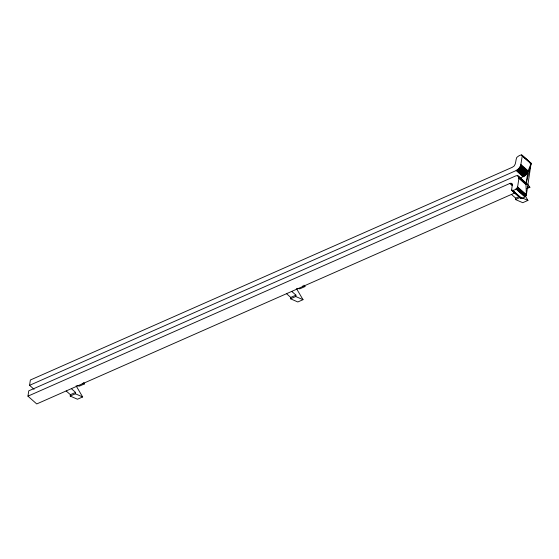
<?xml version="1.0" encoding="UTF-8"?>
<svg xmlns="http://www.w3.org/2000/svg" width="559" height="559" viewBox="0 0 559 559"><rect width="100%" height="100%" fill="white"/><g stroke="black" fill="none" stroke-linecap="round" stroke-linejoin="round"><path stroke-width="0.84" d="M29.571 385.333L516.139 170.565L518.829 168.58L520.66 165.709L522.253 155.947C521.673 153.571 517.9 156.338 516.684 157.575C515.342 160.768 516.341 165.688 512.303 167.295L30.361 380.015L29.571 385.333L34.071 389.316M520.352 197.676C521.61 199.654 525.823 196.817 526.396 194.784L531.036 163.724L530.694 162.886L529.841 162.962M27.95 396.163L509.892 183.443C514.315 182.08 511.052 188.516 511.778 190.402C513.868 190.675 516.914 189.201 517.613 186.999L518.899 178.377C519.535 176.218 516.991 174.96 515.314 176.092L28.747 390.853L27.95 396.163L36.733 403.947L515.16 192.778M517.613 186.999L526.396 194.784L525.97 184.638L527.92 171.389L531.036 163.724L522.253 155.947M76.108 385.836L82.655 396.946L77.47 399.231L70.189 396.065L70.399 394.689L66.179 390.951M70.189 396.065L75.381 393.781L75.584 392.397L71.37 388.659M296.466 288.577L303.013 299.68L297.828 301.972L290.547 298.806L290.757 297.43L286.536 293.685M290.547 298.806L295.739 296.515L295.949 295.138L291.728 291.4M525.313 195.964L527.934 200.408L522.742 202.7L515.468 199.535L515.671 198.152L511.45 194.413M518.948 177.846L526.019 184.114L531.036 163.724M520.017 178.244L525.397 175.351L527.92 171.389L520.848 165.129M83.633 382.454L84.619 383.83L79.427 386.122L77.044 385.598M303.991 285.188L304.976 286.571L299.785 288.856L297.402 288.339M526.927 188.607L529.89 187.293L527.423 183.848M70.399 394.689L75.584 392.397M290.757 297.43L295.949 295.138M515.671 198.152L519.381 196.516M515.468 199.535L519.912 197.572M527.507 186.776L529.89 187.293M302.587 286.047L304.976 286.571M82.229 383.306L84.619 383.83M521.379 197.558L527.934 200.408M295.739 296.515L303.013 299.68M75.381 393.781L82.655 396.946M524.817 182.08L525.719 182.821L526.019 184.114M521.91 155.109L530.952 163.116M521.729 155.06L531.022 163.291M521.526 155.053L531.05 163.494M520.967 164.57L528.038 170.837M520.66 165.709L527.731 171.969M520.408 166.296L527.479 172.563M520.094 166.889L527.165 173.157M519.716 167.476L526.788 173.744M519.297 168.042L526.368 174.31M518.829 168.58L525.9 174.848M518.326 169.084L525.397 175.351M517.795 169.545L524.866 175.805M517.25 169.95L524.321 176.211M516.691 170.292L523.762 176.553M516.139 170.565L523.21 176.833M518.109 175.987L525.481 182.5M517.746 175.812L525.719 182.821M518.815 176.93L525.886 183.198M519.905 177.993L522.476 180.271M518.92 177.364L525.991 183.632M518.899 178.377L525.97 184.638M517.557 187.251L526.333 195.028M517.459 187.51L526.236 195.294M517.32 187.775L526.103 195.552M517.152 188.034L525.935 195.811M511.122 183.184L512.372 184.295M516.956 188.278L525.733 196.062M510.737 183.198L512.617 184.868M516.733 188.509L525.516 196.286M510.325 183.289L512.205 184.952M516.495 188.704L525.278 196.488M516.25 188.872L525.034 196.656M509.892 183.443L512.4 185.672M516.006 188.998L524.782 196.782M512.778 190.423L521.561 198.207M512.212 190.221L521.323 198.291M512.198 190.451L521.093 198.333M511.597 190.095L520.89 198.326M511.667 190.27L520.709 198.277"/></g></svg>
